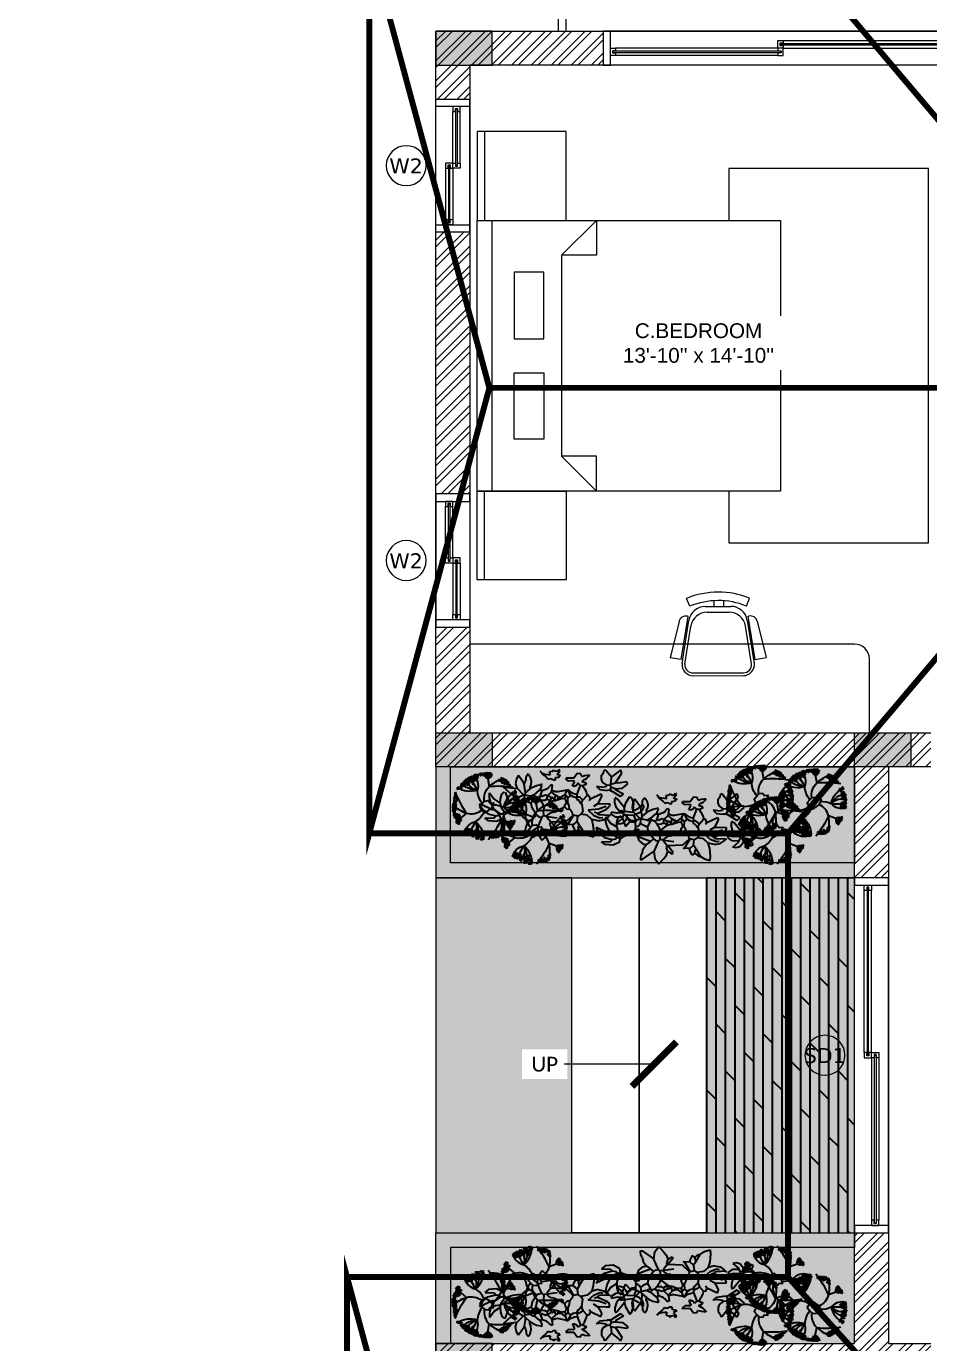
# Model space of a CAD drawing. Header units: millimetres. Extents: x -179928 to 528275, y -469666 to 511935.
# Drawn here: x 156495 to 162600, y 58050 to 66957 of the extents above; entities that cross this region are included whole.
import ezdxf
from ezdxf import colors
from ezdxf.entities.mleader import LeaderData, LeaderLine
from ezdxf.enums import TextEntityAlignment as Align
from ezdxf.math import Vec2, Vec3

# ---------------------------------------------------------------- set-up
doc = ezdxf.new("R2010")
doc.units = ezdxf.units.MM
doc.set_wipeout_variables(frame=1)
doc.linetypes.add('DASHED', pattern=[0.75, 0.5, -0.25])
for name, color, linetype in [('ad-Arrow', 32, 'Continuous'), ('ad-Column', 3, 'Continuous'), ('ad-Column Hatch', 125, 'Continuous'), ('ad-Elevation 10', 8, 'Continuous'), ('ad-Furniture', 8, 'Continuous'), ('ad-Glass Sectionline', 140, 'Continuous'), ('ad-Lvl-Entance road', 4, 'Continuous'), ('ad-Plinth', 8, 'Continuous'), ('ad-Primary Roof', 5, 'Continuous'), ('ad-Railing', 6, 'Continuous'), ('ad-Secondary Roof', 6, 'Continuous'), ('ad-Text main', 7, 'Continuous'), ('ad-Text Main_Door&window Label', 7, 'Continuous'), ('ad-Verandah', 33, 'Continuous'), ('ad-Wall', 240, 'Continuous'), ('ad-Wall hatch', 8, 'Continuous')]:
    doc.layers.add(name, color=color, linetype=linetype)
doc.layers.add('ad-Landscape', color=94, linetype='Continuous', lineweight=35)
doc.layers.add('ad-Landscape 2', color=7, linetype='Continuous', lineweight=35, true_color=0x264c00)
doc.styles.add('6 U T S R N_Corridor-Basement$0$Standard', font='arial.ttf')
doc.styles.add('6 U T S R N_Typical Floor Plan$0$3BHK-E(NB)$0$grid_text', font='verdana.ttf', dxfattribs={"width": 0.9})
doc.styles.get("Standard").update_dxf_attribs({"font": 'arial.ttf'})
doc.dimstyles.new('A-100-DIM-INT (MM-FT)', dxfattribs={"dimscale": 50, "dimtxt": 2.4, "dimasz": 1, "dimexe": 5, "dimexo": 100, "dimgap": 1, "dimtad": 0, "dimdec": 0, "dimdsep": 46, "dimtxsty": 'Standard', "dimblk": 'ARCHTICK', "dimcen": 0.025, "dimse1": 1, "dimse2": 1, "dimclrd": 256, "dimclre": 256, "dimclrt": 256, "dimazin": 2, "dimtfac": 1, "dimtdec": 0, "dimtix": 1, "dimtmove": 2, "dimatfit": 3, "dimldrblk": 'ARCHTICK', "dimfxl": 1, "dimtolj": 1, "dimtzin": 0, "dimarcsym": 0})

# ---------------------------------------------------------------- blocks, each defined once
blk = doc.blocks.new('6 U T S R N_Typical Floor Plan$0$ad_Window Tag')
blk.add_circle((0, 0), 150)
at = {"style": '6 U T S R N_Typical Floor Plan$0$3BHK-E(NB)$0$grid_text', "width": 0.9}
blk.add_attdef('D1', text='', height=125, dxfattribs=at).set_placement((0, 0), align=Align.MIDDLE_CENTER)
blk = doc.blocks.new('zw$3849')
at = {"layer": 'ad-Text Main_Door&window Label'}
ref = blk.add_blockref('6 U T S R N_Typical Floor Plan$0$ad_Window Tag', (-200, 12710), dxfattribs=dict(at, xscale=-0.9, yscale=0.9, zscale=0.9))
ref.add_attrib('D1', 'W2', dxfattribs={"height": 101.25, "rotation": 1800, "style": '6 U T S R N_Typical Floor Plan$0$3BHK-E(NB)$0$grid_text'}).set_placement((-201, 12707.9), align=Align.MIDDLE_CENTER)
ref = blk.add_blockref('6 U T S R N_Typical Floor Plan$0$ad_Window Tag', (-200, 10040), dxfattribs=dict(at, xscale=-0.9, yscale=0.9, zscale=0.9))
ref.add_attrib('D1', 'W2', dxfattribs={"height": 101.25, "rotation": 1800, "style": '6 U T S R N_Typical Floor Plan$0$3BHK-E(NB)$0$grid_text'}).set_placement((-201, 10037.9), align=Align.MIDDLE_CENTER)
ref = blk.add_blockref('6 U T S R N_Typical Floor Plan$0$ad_Window Tag', (2630, 6695), dxfattribs=dict(at, xscale=-0.9, yscale=0.9, zscale=0.9))
ref.add_attrib('D1', 'SD1', dxfattribs={"height": 101.25, "rotation": 1800, "style": '6 U T S R N_Typical Floor Plan$0$3BHK-E(NB)$0$grid_text'}).set_placement((2629, 6692.9), align=Align.MIDDLE_CENTER)
at = {"layer": 'ad-Text main', "insert": (1775.4, 11509.9), "char_height": 100, "width": 1424.195, "attachment_point": 5, "bg_fill": 2}
blk.add_mtext("C.BEDROOM^J13'-10'' x 14'-10''", dxfattribs=at)
blk = doc.blocks.new('$ZCDB_AUDIT_GENERATED_C77D')
blk.add_wipeout([(0, 230), (2400, 230), (2400, 0), (0, 0)]).dxf.layer = 'ad-Elevation 10'
at = {"layer": 'ad-Elevation 10'}
for points in [[(2400, 230), (0, 230)], [(2400, 0), (0, 0)]]:
    blk.add_lwpolyline(points, dxfattribs=at)
for points in [[(50, 0), (50, 230), (0, 230), (0, 0)], [(2350, 0), (2400, 0), (2400, 230), (2350, 230)], [(85, 83), (85, 65), (50, 65), (50, 115), (85, 115), (85, 97), (63, 97), (63, 83)], [(1217.5, 133), (1217.5, 115), (1182.5, 115), (1182.5, 165), (1217.5, 165), (1217.5, 147), (1195.5, 147), (1195.5, 133)], [(1182.5, 83), (1182.5, 65), (1217.5, 65), (1217.5, 115), (1182.5, 115), (1182.5, 97), (1204.5, 97), (1204.5, 83)], [(2315, 133), (2315, 115), (2350, 115), (2350, 165), (2315, 165), (2315, 147), (2337, 147), (2337, 133)]]:
    blk.add_lwpolyline(points, close=True, dxfattribs=at)
at = {"layer": 'ad-Glass Sectionline'}
for points in [[(1200, 95), (65, 95), (65, 85), (1200, 85)], [(1200, 145), (2335, 145), (2335, 135), (1200, 135)]]:
    blk.add_lwpolyline(points, close=True, dxfattribs=at)
for points in [[(1182.5, 115), (85, 115)], [(1217.5, 165), (2315, 165)], [(1217.5, 115), (2315, 115)], [(1182.5, 65), (85, 65)]]:
    blk.add_lwpolyline(points, dxfattribs=at)
blk = doc.blocks.new('*U201117')
blk.add_blockref('$ZCDB_AUDIT_GENERATED_C77D', (0, 0))
blk = doc.blocks.new('$ZCDB_AUDIT_GENERATED_C7DC')
blk.add_wipeout([(0, 230), (900, 230), (900, 0), (0, 0)]).dxf.layer = 'ad-Elevation 10'
at = {"layer": 'ad-Elevation 10'}
for points in [[(900, 230), (0, 230)], [(900, 0), (0, 0)]]:
    blk.add_lwpolyline(points, dxfattribs=at)
for points in [[(50, 0), (50, 230), (0, 230), (0, 0)], [(850, 0), (900, 0), (900, 230), (850, 230)], [(85, 83), (85, 65), (50, 65), (50, 115), (85, 115), (85, 97), (63, 97), (63, 83)], [(467.5, 133), (467.5, 115), (432.5, 115), (432.5, 165), (467.5, 165), (467.5, 147), (445.5, 147), (445.5, 133)], [(432.5, 83), (432.5, 65), (467.5, 65), (467.5, 115), (432.5, 115), (432.5, 97), (454.5, 97), (454.5, 83)], [(815, 133), (815, 115), (850, 115), (850, 165), (815, 165), (815, 147), (837, 147), (837, 133)]]:
    blk.add_lwpolyline(points, close=True, dxfattribs=at)
at = {"layer": 'ad-Glass Sectionline'}
for points in [[(450, 95), (65, 95), (65, 85), (450, 85)], [(450, 145), (835, 145), (835, 135), (450, 135)]]:
    blk.add_lwpolyline(points, close=True, dxfattribs=at)
for points in [[(432.5, 115), (85, 115)], [(467.5, 165), (815, 165)], [(467.5, 115), (815, 115)], [(432.5, 65), (85, 65)]]:
    blk.add_lwpolyline(points, dxfattribs=at)
blk = doc.blocks.new('*U200116')
blk.add_blockref('$ZCDB_AUDIT_GENERATED_C7DC', (0, 0))
blk = doc.blocks.new('zw$42B5')
at = {"layer": 'ad-Wall hatch', "transparency": 33554610}
h = blk.add_hatch(dxfattribs=at)
h.set_pattern_fill('ANSI32', color=256, scale=10)
h.set_pattern_definition([(45, (-1040635.14, 674820.02), (-67.351921, 67.351921), []), (45, (-1040590.24, 674820.02), (-67.351921, 67.351921), [])])
h.paths.add_polyline_path([(12120, 13620), (12120, 10220), (11890, 10220), (11890, 13390), (7240, 13390), (7240, 8645), (4245, 8645), (4245, 8875), (4445, 8875), (4445, 9370), (4560, 9370), (4560, 8760), (7010, 8760), (7010, 10500), (6360, 10500), (6360, 10615), (7010, 10615), (7010, 13390), (4560, 13390), (4560, 10615), (5560, 10615), (5560, 10500), (4445, 10500), (4445, 13390), (230, 13390), (230, 8875), (3345, 8875), (3345, 8645), (3060, 8645), (3060, 4745), (3345, 4745), (3345, 4515), (230, 4515), (230, 230), (4995, 230), (4995, 3130), (6060, 3130), (6060, 3015), (5110, 3015), (5110, 230), (8310, 230), (8310, 3015), (6860, 3015), (6860, 3130), (8310, 3130), (8310, 4630), (5110, 4630), (5110, 3930), (4995, 3930), (4995, 4515), (4245, 4515), (4245, 4745), (8540, 4745), (8540, 230), (9240, 230), (9240, 0), (0, 0), (0, 4745), (2830, 4745), (2830, 8645), (0, 8645), (0, 13620)])
at = {"layer": 'ad-Railing'}
for points in [[(830, 13620), (830, 13895), (1155, 14220), (3505, 14220), (3830, 13895), (3830, 13620)], [(880, 13620), (880, 13874.3), (1175.7, 14170), (3484.3, 14170), (3780, 13874.3), (3780, 13620)]]:
    blk.add_lwpolyline(points, dxfattribs=at)
blk.add_blockref('*U201117', (1130, 13390))
at = {"xscale": -1, "rotation": 89.99999999999994}
blk.add_blockref('*U200116', (230, 13160), dxfattribs=at)
for name, p, rotation in [('*U200116', (230, 9590), 90), ('*U201117', (2830, 7895), 270)]:
    blk.add_blockref(name, p, dxfattribs=dict(rotation=rotation))
at = {"layer": 'ad-Wall'}
for points in [[(4445, 13390), (230, 13390), (230, 8875), (3345, 8875)], [(3345, 8645), (3060, 8645), (3060, 4745), (3345, 4745)], [(0, 0), (0, 4745), (2830, 4745), (2830, 8645), (0, 8645), (0, 13620), (12120, 13620)]]:
    blk.add_lwpolyline(points, dxfattribs=at)
blk = doc.blocks.new('1625E_Roof Plan')
at = {"layer": 'ad-Primary Roof', "linetype": 'DASHED', "ltscale": 2, "const_width": 40}
blk.add_lwpolyline([(2380, 8195), (2380, 5195)], dxfattribs=at)
at = {"layer": 'ad-Secondary Roof', "linetype": 'DASHED', "ltscale": 2, "const_width": 40}
for points in [[(-450, 14220), (361.7, 11207.5), (-450, 8195)], [(2380, 8195), (4927.5, 11207.5), (2380, 14220), (-450, 14220), (-450, 8195)], [(-600, 5195), (161.2, 2372.5), (-600, -450)], [(2380, 5195), (4927.5, 2372.5), (2380, -450), (-600, -450), (-600, 5195)]]:
    blk.add_lwpolyline(points, close=True, dxfattribs=at)
blk.add_lwpolyline([(361.7, 11207.5), (4927.5, 11207.5)], dxfattribs=at)
blk = doc.blocks.new('zw$6AA0')
at = {"layer": 'ad-Column Hatch', "transparency": 33554687}
h = blk.add_hatch(color=256, dxfattribs=at)
h.dxf.hatch_style = 1
h.paths.add_polyline_path([(0, -230), (380, -230), (380, 0), (0, 0)])
at = {"layer": 'ad-Column'}
blk.add_lwpolyline([(0, -230), (380, -230), (380, 0), (0, 0)], close=True, dxfattribs=at)
blk = doc.blocks.new('1625E_Columns')
at = {"layer": 'ad-Column', "rotation": 359.9999999999993}
for p in [(0, 13620), (0, 4745)]:
    blk.add_blockref('zw$6AA0', p, dxfattribs=at)
at = {"layer": 'ad-Column', "xscale": -1}
for p, rotation in [((0, 8645), 179.9999999999998), ((3210, 8875), 359.9999999999997)]:
    blk.add_blockref('zw$6AA0', p, dxfattribs=dict(at, rotation=rotation))
blk = doc.blocks.new('Agac-p8')
at = {"color": 82}
blk.add_lwpolyline([(214, -99, -0.332157), (271, -91, 2.110716)], format="xyb", dxfattribs=at)
at = {"layer": 'ad-Landscape'}
for points in [[(16, 279, -0.2826), (-12, 229), (-24, 165, 0.08666), (-144, 235)], [(-12, 229, -0.332157), (-47, 274, 2.110716)], [(107, 261, 0.297027), (76, 134, 0.202579), (210, 192)], [(143, 244, 0.034752), (76, 134, 0.322006), (167, 229)], [(-55, 12, 0.124299), (-145, -8, 0.235359), (-244, 124, 3.344811)], [(18, 39, 0.239145), (-24, 165, 0.066971), (-223, 159)], [(33, 25, 0.160891), (76, 134, 0.235359), (239, 155, 3.344811)], [(259, 119, -0.066971), (165, -57, -0.237273), (36, -31)], [(-261, 80, -0.202579), (-145, -8, 0.322006), (-272, 24)], [(286, 12, -0.08666), (165, -57), (214, -99, 0.2826), (244, -149)], [(-270, -44, 0.297027), (-145, -8, -0.034752), (-273, -4)], [(-240, -132, -0.2826), (-183, -131), (-122, -109), (-122, -109, -0.217045), (-45, -15)], [(-122, -249, -0.08666), (-122, -109), (-122, -109, 0.066971), (-16, -279)], [(20, -47, 0.144947), (89, -127, 0.235359), (24, -279, 3.344811)], [(-183, -131, -0.332157), (-205, -184, 2.110716)], [(71, -272, -0.202579), (89, -127, 0.322006), (124, -254)], [(182, -218, 0.297027), (89, -127, -0.034752), (149, -241)]]:
    blk.add_lwpolyline(points, format="xyb", dxfattribs=at)
blk.add_lwpolyline([(-57, 15), (-44, -16), (12, -54), (43, -24), (55, -2), (31, 27), (13, 44), (-15, 47), (-32, 27), (-59, 30)], close=True, dxfattribs=at)
at = {"layer": 'ad-Landscape 2'}
for centre in [(-151, 220), (-138, 225), (-132, 221), (-124, 231), (-108, 216), (-32, 272), (-32, 251), (-22, 272), (-22, 265), (-22, 251), (-22, 243), (-9, 272), (-9, 251), (-1, 263), (-1, 241), (5, 272), (5, 251), (21, 270), (21, 261), (38, 268), (46, 259), (54, 267), (68, 257), (74, 259), (74, 237), (85, 239), (85, 218), (91, 259), (91, 237), (103, 253), (103, 239), (103, 231), (103, 218), (121, 243), (121, 221), (125, 227), (132, 237), (132, 216), (142, 235), (142, 214), (146, 214), (152, 227), (168, 220), (-243, 116), (-238, 124), (-232, 110), (-218, 110), (-198, 173), (-189, 178), (-181, 196), (-181, 174), (-165, 212), (-165, 190), (-153, 212), (-153, 190), (-151, 198), (-138, 204), (-132, 200), (-124, 210), (111, 212), (111, 190), (125, 206), (146, 192), (152, 206), (158, 204), (158, 182), (168, 198), (176, 210), (176, 188), (181, 204), (181, 182), (193, 194), (193, 173), (207, 176), (207, 155), (215, 157), (230, 153), (238, 149), (-267, 24), (-265, -4), (-261, 63), (-261, 41), (-261, 10), (-255, 33), (-255, 22), (-251, 0), (-249, 84), (-249, 73), (-247, 57), (-243, 47), (-240, 82), (-240, 32), (-234, 73), (-234, -4), (-230, 59), (-224, 98), (248, 73), (248, 51), (254, 35), (254, 14), (256, -2), (258, 104), (258, 82), (262, 86), (262, 65), (264, 39), (266, 65), (266, 43), (273, 18), (273, -4), (-265, -33), (-259, -15), (-257, -41), (-255, -23), (-245, -14), (-243, -35), (-238, -27), (-224, -27), (221, -86), (221, -108), (226, -76), (226, -98), (234, -102), (240, -70), (240, -92), (246, -86), (246, -108), (246, -109), (254, -68), (254, -90), (256, -23), (256, -68), (262, -88), (264, -21), (264, -43), (268, -49), (268, -70), (279, -15), (279, -37), (-232, -125), (-228, -143), (-216, -139), (-212, -160), (-208, -153), (-204, -129), (-204, -174), (-200, -151), (-195, -153), (-128, -200), (-126, -223), (-114, -213), (48, -213), (82, -223), (91, -207), (109, -223), (119, -203), (125, -215), (127, -200), (127, -221), (134, -198), (134, -219), (140, -223), (146, -194), (146, -215), (158, -190), (158, -211), (162, -202), (162, -223), (170, -196), (170, -217), (213, -115), (228, -119), (228, -141), (234, -123), (246, -131), (-118, -237), (-104, -237), (-101, -251), (-93, -241), (-85, -254), (-81, -231), (-71, -254), (-65, -243), (-57, -256), (-54, -233), (-44, -256), (-34, -250), (25, -258), (33, -272), (37, -249), (46, -272), (48, -235), (62, -250), (70, -264), (74, -241), (82, -245), (84, -264), (91, -229), (109, -245), (119, -225), (125, -237)]:
    blk.add_circle(centre, 5.54, dxfattribs=at)
blk = doc.blocks.new('busch1')
for p, q in [((-6.87, 7.43), (-6.56, 7.43)), ((-6.85, 7.18), (-6.87, 7.43)), ((-6.78, 6.73), (-6.85, 7.18)), ((-6.56, 7.43), (-4.64, 6.2)), ((-4.49, 6.13), (-4.38, 7.36)), ((-4.38, 7.36), (-3.78, 8.29)), ((-3.78, 8.29), (-2.83, 7.4)), ((-2.83, 7.4), (-2.4, 6.84)), ((-2.4, 6.84), (-2.1, 6.2)), ((2.05, 7.05), (1.66, 6.2)), ((2.51, 6.74), (2.05, 7.05)), ((2.51, 6.74), (3.12, 7.28)), ((2.74, 6.05), (3.42, 7.29)), ((3.12, 7.28), (3.43, 7.28)), ((3.42, 7.29), (4.09, 7.8)), ((4.09, 7.8), (5.08, 8.14)), ((5.08, 8.14), (5.19, 7.4)), ((5.19, 7.4), (5.11, 6.07)), ((-12.83, 4.56), (-13.44, 4.03)), ((-11.47, 4.74), (-12.83, 4.56)), ((-10.31, 4.25), (-11.47, 4.74)), ((-6.99, 4.11), (-6.32, 4.7)), ((-6.56, 6.36), (-6.78, 6.73)), ((-6.56, 6.36), (-6.33, 5.59)), ((-6.33, 5.59), (-5.79, 4.9)), ((-6.32, 4.7), (-5.79, 4.9)), ((-5.79, 4.9), (-5.03, 4.43)), ((-4.64, 6.2), (-4.49, 6.13)), ((-4.1, 5.22), (-4.49, 6.13)), ((-3.64, 4.36), (-4.1, 5.22)), ((-2.18, 5.28), (-2.8, 4.43)), ((-2.72, 4.28), (-1.03, 4.59)), ((-2.1, 6.2), (-2.34, 5.59)), ((-2.34, 5.59), (-2.18, 5.28)), ((-2.18, 5.28), (-2.1, 5.28)), ((-2.1, 6.2), (-1.41, 6.66)), ((-1.18, 6.43), (-2.1, 5.28)), ((-2.1, 5.28), (-2.03, 5.28)), ((0.46, 5.28), (-2.03, 5.28)), ((-1.41, 6.66), (-1.18, 6.43)), ((1.66, 4.28), (0.46, 5.28)), ((0.74, 5.82), (0.51, 5.9)), ((1.66, 5.9), (0.74, 5.82)), ((0.74, 5.82), (1.79, 4.24)), ((1.66, 6.2), (1.66, 5.9)), ((1.66, 5.9), (2.35, 5.36)), ((2.74, 6.05), (2.35, 5.36)), ((2.35, 5.36), (2.51, 4.43)), ((2.51, 6.74), (2.58, 6.2)), ((2.58, 6.2), (2.74, 6.05)), ((4.89, 5.13), (4.12, 4.36)), ((5.11, 6.07), (4.89, 5.13)), ((5.97, 5.43), (4.89, 5.13)), ((4.89, 5.13), (4.89, 5.2)), ((5.27, 4.45), (6.3, 4.92)), ((5.97, 5.43), (6.92, 5.29)), ((7.89, 4.59), (6.27, 4.43)), ((6.3, 4.92), (6.78, 4.87)), ((6.92, 5.29), (7.66, 4.85)), ((7.66, 4.85), (7.89, 4.59)), ((7.89, 4.59), (8.12, 4.51)), ((9.01, 4.93), (8.32, 4.39)), ((10.16, 5.01), (9.01, 4.93)), ((9.64, 6.15), (9.09, 6.01)), ((9.09, 6.01), (10.16, 5.16)), ((10.27, 6), (9.64, 6.15)), ((10.16, 5.16), (10.16, 5.01)), ((10.16, 5.01), (10.47, 4.55)), ((10.7, 5.55), (10.27, 6)), ((10.47, 4.55), (10.39, 4.32)), ((11.01, 4.7), (10.47, 4.55)), ((10.93, 5.24), (10.7, 5.55)), ((11.32, 5.55), (10.93, 5.24)), ((10.93, 5.24), (11.01, 4.7)), ((11.01, 4.7), (12.24, 4.7)), ((11.68, 5.92), (11.32, 5.55)), ((12.11, 5.96), (11.68, 5.92)), ((12.55, 5.78), (12.11, 5.96)), ((12.55, 5.78), (12.16, 4.85)), ((12.16, 4.85), (12.24, 4.7)), ((13.13, 4.37), (12.24, 4.7)), ((-11.95, 2.74), (-14.23, 1.55)), ((-13.71, 2.59), (-14.23, 1.55)), ((-13.73, 2.55), (-12.88, 3.32)), ((-13.42, 4.05), (-11.87, 4.05)), ((-12.88, 3.32), (-11.56, 3.74)), ((-11.79, 2.59), (-12.32, 1.49)), ((-11.79, 2.59), (-11.95, 2.74)), ((-11.87, 4.05), (-11.56, 3.74)), ((-10.71, 3.44), (-11.79, 2.59)), ((-11.56, 3.74), (-10.95, 3.67)), ((-10.95, 3.67), (-10.71, 3.44)), ((-10.71, 3.44), (-10.33, 3.44)), ((-10.68, 1.61), (-10.56, 2.38)), ((-10.56, 2.38), (-10.04, 3.14)), ((-10.18, 3.67), (-10.33, 3.44)), ((-10.02, 3.13), (-10.33, 3.44)), ((-10.31, 4.25), (-10.18, 3.67)), ((-9.68, 3.34), (-10.19, 3.69)), ((-9.63, 3.32), (-10.02, 3.13)), ((-8.75, 3.09), (-9.68, 3.34)), ((-8.33, 2.9), (-8.75, 3.09)), ((-7.95, 2.67), (-8.33, 2.9)), ((-7.26, 3.36), (-7.95, 2.67)), ((-7.95, 2.67), (-7.56, 2.21)), ((-7.26, 3.28), (-6.99, 4.11)), ((-7.26, 3.36), (-7.26, 3.28)), ((-7.26, 3.28), (-6.79, 2.44)), ((-6.79, 3.59), (-7.18, 3.44)), ((-6.79, 2.44), (-6.95, 2.21)), ((-5.03, 4.36), (-6.79, 3.59)), ((-5.26, 2.74), (-5.41, 1.9)), ((-4.49, 3.97), (-5.26, 2.74)), ((-5.03, 4.43), (-5.03, 4.36)), ((-5.03, 4.36), (-4.49, 3.97)), ((-4.49, 3.97), (-4.17, 4.25)), ((-4.17, 4.25), (-3.64, 4.36)), ((-3.64, 4.36), (-3.33, 4.05)), ((-3.18, 2.59), (-3.41, 2.05)), ((-3.18, 4.2), (-3.33, 4.05)), ((-3.33, 4.05), (-3.33, 3.28)), ((-3.33, 3.28), (-3.18, 2.74)), ((-2.8, 4.2), (-3.18, 4.2)), ((-3.18, 2.74), (-3.18, 2.59)), ((-3.18, 2.59), (-1.95, 1.74)), ((-2.8, 4.43), (-2.72, 4.28)), ((-2.72, 4.28), (-2.8, 4.2)), ((-2.58, 3.96), (-2.8, 4.2)), ((-2.05, 3.66), (-2.58, 3.96)), ((-1.49, 3.59), (-2.05, 3.66)), ((-1.49, 3.59), (-0.64, 3.28)), ((-0.64, 3.28), (-0.26, 3.44)), ((-0.64, 3.28), (-0.18, 2.97)), ((-0.26, 3.44), (0.05, 3.28)), ((-0.18, 2.97), (-0.03, 2.97)), ((0.05, 3.28), (-0.03, 2.97)), ((-0.03, 2.97), (0.28, 2.74)), ((0.74, 3.2), (0.28, 2.74)), ((0.28, 2.74), (0.43, 2.36)), ((0.43, 2.36), (0.66, 2.05)), ((1.12, 3.2), (0.74, 3.2)), ((1.13, 2.63), (0.89, 2.05)), ((1.51, 3.67), (1.12, 3.2)), ((1.12, 3.2), (1.13, 2.63)), ((1.59, 3.74), (1.51, 3.67)), ((1.66, 4.2), (1.59, 3.74)), ((1.66, 4.2), (1.66, 4.28)), ((2.51, 4.43), (1.79, 4.24)), ((3.05, 4.13), (2.51, 4.43)), ((4.12, 4.36), (3.05, 4.13)), ((3.05, 4.13), (3.43, 3.67)), ((3.28, 2.44), (3.05, 2.21)), ((3.28, 2.44), (3.43, 3.67)), ((3.28, 2.44), (3.28, 2.21)), ((4.34, 3.53), (5.27, 4.45)), ((6.13, 3.43), (4.34, 3.53)), ((6.12, 2.44), (5.28, 2.9)), ((5.89, 4.13), (5.43, 3.9)), ((6.04, 4.36), (5.89, 4.13)), ((5.89, 4.13), (6.51, 3.9)), ((6.27, 4.43), (6.04, 4.36)), ((6.12, 2.44), (6.2, 2.51)), ((6.12, 2.44), (6.81, 1.28)), ((7.44, 3.04), (6.13, 3.43)), ((6.2, 2.51), (7.43, 2.51)), ((6.51, 3.9), (7.51, 3.51)), ((7.43, 2.51), (8.12, 2.59)), ((7.51, 3.51), (7.97, 3.13)), ((8.12, 2.59), (7.97, 3.13)), ((8.32, 4.39), (8.32, 4.01)), ((9.28, 4.26), (8.32, 4.01)), ((9.21, 3.34), (9, 2.45)), ((9, 2.45), (9.01, 1.78)), ((9.86, 4.24), (9.21, 3.34)), ((9.86, 4.24), (9.28, 4.26)), ((10.62, 3.39), (9.47, 1.86)), ((10.39, 4.32), (9.86, 4.24)), ((10.39, 4.32), (10.62, 3.78)), ((10.62, 3.78), (10.55, 3.55)), ((10.55, 3.55), (10.62, 3.39)), ((10.62, 3.39), (10.77, 2.67)), ((10.77, 2.67), (11.62, 1.47)), ((11.93, 1.86), (12.18, 2.74)), ((12.16, 3.93), (12.01, 3.78)), ((12.18, 2.74), (12.01, 3.78)), ((12.16, 3.93), (12.99, 3.59)), ((12.99, 3.59), (13.7, 2.93)), ((13.63, 3.96), (13.13, 4.37)), ((13.93, 3.24), (13.63, 3.96)), ((13.7, 2.93), (13.93, 3.24)), ((-12.32, 1.49), (-12.49, 0.6)), ((-12.49, 0.6), (-12.43, -0.22)), ((-12.43, -0.22), (-11.7, 0.9)), ((-11.7, 0.9), (-10.68, 1.61)), ((-10.68, 1.61), (-10.63, 0.84)), ((-10.63, 0.84), (-10.35, 0.07)), ((-10.35, 0.07), (-9.84, -0.28)), ((-8.18, 0.67), (-10.03, -1.19)), ((-9.77, -0.26), (-9.18, 1.59)), ((-9.18, 1.59), (-8.33, 0.74)), ((-8.33, 0.74), (-8.18, 0.67)), ((-7.49, 0.74), (-8.18, 0.67)), ((-6.64, 0.36), (-7.72, -0.87)), ((-6.95, 2.21), (-7.56, 2.21)), ((-7.56, 2.21), (-7.41, 1.74)), ((-7.41, 1.74), (-7.49, 0.74)), ((-7.49, 0.74), (-6.64, 0.36)), ((-7.14, 1.7), (-7.41, 1.74)), ((-6.82, 1.48), (-7.14, 1.7)), ((-6.56, 1.13), (-6.82, 1.48)), ((-6.64, 0.36), (-6.49, 0.36)), ((-6.26, 1.44), (-6.56, 1.13)), ((-6.56, 1.13), (-6.41, 0.44)), ((-6.41, 0.44), (-6.49, 0.36)), ((-6.49, 0.36), (-6.26, 0.05)), ((-5.49, 0.67), (-6.41, 0.44)), ((-6.26, 0.05), (-6.41, -1.48)), ((-5.41, 1.9), (-6.26, 1.44)), ((-6.26, 0.05), (-5.49, -0.56)), ((-4.87, 0.98), (-5.49, 0.67)), ((-5.49, 0.67), (-4.95, 0.44)), ((-5.41, 1.9), (-4.87, 0.98)), ((-4.95, 0.44), (-4.8, 0.44)), ((-4.87, 0.98), (-4.64, 0.74)), ((-4.64, 0.74), (-4.8, 0.44)), ((-4.8, 0.44), (-3.87, -0.33)), ((-4.1, 0.98), (-4.64, 0.74)), ((-3.72, 1.44), (-4.1, 0.98)), ((-4.1, 0.98), (-3.72, 0.67)), ((-3.57, 1.82), (-3.72, 1.44)), ((-3.72, 1.44), (-3.03, 1.44)), ((-3.49, 0.82), (-3.72, 0.67)), ((-3.72, 0.67), (-3.41, -0.18)), ((-3.41, 2.05), (-3.57, 1.82)), ((-2.87, 0.59), (-3.49, 0.82)), ((-3.03, 1.44), (-2.64, 1.28)), ((-2.49, 0.74), (-2.87, 0.59)), ((-2.03, 1.67), (-2.64, 1.28)), ((-2.64, 1.28), (-2.57, 0.9)), ((-2.57, 0.9), (-2.49, 0.74)), ((-1.87, 1.13), (-2.49, 0.74)), ((-2.49, 0.74), (-2.49, 0.67)), ((-2.49, 0.67), (-1.8, 0.05)), ((-1.95, 1.74), (-2.03, 1.67)), ((-2.03, 1.67), (-1.95, 1.28)), ((-1.95, 1.74), (-1.49, 1.59)), ((-1.95, 1.28), (-1.87, 1.13)), ((-1.8, 1.05), (-1.87, 1.13)), ((-1.34, 1.36), (-1.8, 1.05)), ((-1.11, 0.74), (-1.8, 0.05)), ((-1.8, 0.05), (-1.72, -0.18)), ((-1.07, 0.1), (-1.73, -0.16)), ((-1.49, 1.59), (-1.34, 1.36)), ((-1.49, 1.59), (-1.18, 1.59)), ((-1.18, 1.59), (-1.34, 1.36)), ((-1.34, 1.36), (-1.34, 1.28)), ((-1.34, 1.28), (-1.11, 0.74)), ((-1.18, 1.59), (-0.87, 1.51)), ((-0.57, 1.05), (-1.11, 0.74)), ((-0.72, 0.13), (-1.07, 0.1)), ((-0.87, 1.51), (-0.11, 1.28)), ((-0.87, 1.51), (-0.57, 1.05)), ((0.82, -0.1), (-0.72, 0.13)), ((-0.57, 1.05), (-0.18, 1.05)), ((-0.11, 1.28), (-0.18, 1.05)), ((-0.18, 1.05), (0.28, 0.74)), ((0.36, 1.36), (-0.11, 1.28)), ((0.28, 0.74), (0.51, 0.67)), ((0.59, 1.59), (0.36, 1.36)), ((0.36, 1.36), (0.66, 0.9)), ((0.66, 0.9), (0.51, 0.67)), ((0.51, 0.67), (0.82, -0.1)), ((0.66, 2.05), (0.59, 1.59)), ((0.66, 2.05), (0.89, 2.05)), ((0.97, 1.21), (0.66, 0.9)), ((0.89, 2.05), (0.97, 1.21)), ((0.97, 1.21), (1.43, 0.9)), ((1.43, 0.82), (0.97, -0.18)), ((0.97, -0.18), (1.59, 0.34)), ((1.89, 1.13), (1.43, 0.82)), ((1.43, 0.9), (1.43, 0.82)), ((1.59, 0.34), (2.16, 0.59)), ((2.43, 1.28), (1.89, 1.13)), ((2.16, 0.59), (2.58, 0.67)), ((2.58, 1.67), (2.43, 1.28)), ((2.43, 1.28), (2.58, 1.21)), ((2.58, 1.74), (2.58, 1.67)), ((2.74, 1.74), (2.58, 1.67)), ((2.89, 1.21), (2.58, 1.21)), ((2.58, 1.21), (2.58, 0.67)), ((2.58, 0.67), (3.2, -0.79)), ((3.05, 2.13), (2.74, 1.74)), ((3.12, 1.36), (2.89, 1.21)), ((3.05, 2.21), (3.05, 2.13)), ((3.51, 1.74), (3.12, 1.36)), ((3.28, 2.21), (3.51, 1.74)), ((3.51, 1.74), (4.28, 0.98)), ((3.88, -0.24), (4.22, 0.53)), ((4.22, 0.53), (4.28, 0.98)), ((4.58, 0.98), (4.28, 0.98)), ((4.81, 1.59), (4.58, 1.9)), ((4.81, 1.59), (4.58, 0.98)), ((4.81, 1.59), (6.66, 0.82)), ((5.96, -0.48), (6.53, 0.08)), ((6.53, 0.08), (7.74, 0.28)), ((6.66, 0.82), (6.81, 1.28)), ((8.27, 0.28), (7.74, 0.28)), ((8.27, 0.36), (8.35, 0.36)), ((8.27, 0.36), (8.27, 0.28)), ((8.35, 0.36), (8.27, 0.28)), ((8.27, 0.28), (8.27, 0.21)), ((8.27, 0.21), (8.5, -0.18)), ((8.35, 0.36), (8.43, 0.36)), ((9.97, 1.44), (8.43, 0.36)), ((9.12, 0.05), (8.5, -0.18)), ((9.01, 1.78), (9.16, 1.62)), ((9.16, 1.62), (9.09, 1.55)), ((9.27, 0.28), (9.12, 0.05)), ((9.12, 0.05), (10.43, -0.02)), ((9.47, 1.86), (9.16, 1.62)), ((10.5, 1.05), (9.27, 0.28)), ((9.97, 1.44), (10.5, 1.05)), ((11.62, 1.47), (11.93, 1.86)), ((-10.03, -1.19), (-7.79, -0.79)), ((-7.89, -1.61), (-7.72, -0.87)), ((-7.73, -2.46), (-7.89, -1.61)), ((-7.79, -0.79), (-7.72, -0.87)), ((-6.49, -1.64), (-7.36, -3)), ((-6.41, -1.48), (-6.49, -1.64)), ((-6.41, -1.48), (-6.18, -1.89)), ((-6.18, -1.89), (-6.05, -2.39)), ((-5.49, -0.56), (-5.49, -0.64)), ((-5.49, -0.56), (-5.13, -0.82)), ((-5.49, -0.95), (-5.49, -0.64)), ((-5.29, -1.32), (-5.49, -0.95)), ((-5.32, -2.69), (-5.19, -1.92)), ((-5.19, -1.92), (-5.29, -1.32)), ((-5.13, -0.82), (-4.33, -1.14)), ((-4.33, -1.14), (-3.49, -1.25)), ((-3.87, -0.33), (-3.72, -0.33)), ((-3.41, -0.18), (-3.72, -0.33)), ((-3.72, -0.33), (-3.57, -0.72)), ((-3.57, -0.72), (-3.41, -1.02)), ((-3.57, -1.25), (-3.49, -1.25)), ((-3.41, -1.02), (-3.49, -1.25)), ((-3.49, -1.25), (-3.41, -1.41)), ((-2.63, -0.41), (-3.41, -0.18)), ((-2.32, -0.62), (-2.63, -0.41)), ((-2.41, -2.25), (-2.49, -2.33)), ((-2.41, -2.25), (-2.26, -2.1)), ((-1.95, -1.02), (-2.32, -0.62)), ((-2.26, -2.1), (-1.88, -2.2)), ((-1.72, -1.1), (-1.95, -1.02)), ((-1.88, -2.2), (-1.58, -2.1)), ((-1.72, -0.18), (-1.57, -0.95)), ((-1.57, -0.95), (-1.72, -1.1)), ((-1.58, -2.1), (-1.41, -1.95)), ((-1.41, -1.95), (-1.03, -1.95)), ((-1.03, -1.95), (-1.03, -2.33)), ((1.2, -1.64), (0.74, -2.02)), ((0.74, -2.02), (0.82, -2.18)), ((0.82, -0.1), (0.97, -0.18)), ((2.12, -2.1), (0.82, -2.18)), ((2.12, -1.64), (1.2, -1.64)), ((2.18, -0.68), (1.82, -0.72)), ((1.82, -0.72), (2.2, -1.48)), ((2.2, -1.48), (2.12, -1.64)), ((2.74, -2.87), (2.12, -2.1)), ((2.54, -0.83), (2.18, -0.68)), ((2.82, -1.18), (2.54, -0.83)), ((3.2, -0.79), (2.82, -1.18)), ((3.58, -0.72), (3.2, -0.79)), ((3.51, -1.48), (3.86, -1.35)), ((3.81, -1.72), (3.51, -1.48)), ((3.58, -0.72), (3.88, -0.24)), ((3.58, -0.72), (4.28, -1.02)), ((3.96, -1.74), (3.81, -1.72)), ((3.86, -1.35), (4.13, -1.2)), ((4.27, -1.91), (3.96, -1.74)), ((4.13, -1.2), (4.28, -1.02)), ((4.63, -2.22), (4.27, -1.91)), ((4.81, -2.48), (4.63, -2.22)), ((6.81, -0.33), (5.96, -0.48)), ((6.81, -0.33), (7.58, -0.41)), ((7.04, -1.18), (6.88, -1.7)), ((6.88, -1.7), (6.92, -2.37)), ((7.74, -0.64), (7.04, -1.18)), ((7.58, -0.41), (7.74, -0.64)), ((8.58, -1.95), (7.66, -3.18)), ((8.27, -0.56), (7.74, -0.64)), ((8.5, -0.18), (8.27, -0.56)), ((8.27, -0.56), (8.43, -0.79)), ((8.43, -0.79), (9.27, -0.95)), ((8.43, -0.79), (8.58, -1.95)), ((8.58, -1.95), (9.81, -2.79)), ((9.66, -0.87), (9.27, -0.95)), ((9.27, -0.95), (10.43, -2.56)), ((11.2, -1.02), (9.66, -0.87)), ((10.43, -0.02), (11.35, -0.72)), ((11.35, -0.72), (11.2, -1.02)), ((-7.36, -3), (-7.73, -2.46)), ((-6.05, -2.39), (-6.03, -2.72)), ((-5.64, -3.18), (-6.03, -2.72)), ((-5.64, -3.18), (-5.32, -2.69)), ((-3.26, -3.18), (-3.57, -3.56)), ((-2.72, -2.64), (-3.26, -3.1)), ((-3.26, -3.18), (-2.8, -3)), ((-3.26, -3.1), (-3.26, -3.18)), ((-2.8, -3), (-2.24, -2.91)), ((-2.49, -2.41), (-2.72, -2.64)), ((-2.49, -2.33), (-2.49, -2.41)), ((-2.24, -2.91), (-1.87, -2.87)), ((-1.87, -2.87), (-1.95, -3.33)), ((-1.95, -3.33), (-1.95, -3.41)), ((-1.95, -3.41), (-1.41, -3.48)), ((-1.41, -3.48), (-1.26, -3.71)), ((-1.26, -3.71), (-1.11, -3.49)), ((-1.11, -3.49), (-0.85, -3.41)), ((-1.03, -2.33), (-0.41, -2.41)), ((-0.85, -3.41), (-0.53, -3.46)), ((-0.26, -2.64), (-0.72, -2.87)), ((-0.72, -2.87), (-0.18, -3.48)), ((-0.53, -3.46), (-0.34, -3.71)), ((-0.41, -2.41), (-0.26, -2.64)), ((-0.18, -3.48), (-0.34, -3.71)), ((-0.11, -2.72), (-0.26, -2.64)), ((3.35, -2.79), (2.74, -2.87)), ((3.35, -2.56), (3.58, -2.33)), ((3.35, -2.79), (3.35, -2.56)), ((3.58, -2.33), (4.01, -2.47)), ((4.01, -2.47), (4.46, -2.51)), ((4.46, -2.51), (4.81, -2.48)), ((4.81, -2.48), (4.89, -2.56)), ((6.92, -2.37), (7.27, -2.79)), ((7.27, -2.79), (7.43, -3.25)), ((7.66, -3.18), (7.43, -3.25)), ((9.81, -2.79), (10.2, -3.18)), ((10.43, -2.56), (10.2, -3.18))]:
    blk.add_line(p, q)
for centre, start, end in [((0.46, 5.28), 49.844, 89.647), ((-10.31, 4.25), 12.8043, 67.5333)]:
    blk.add_arc(centre, 0.00000961, start, end)
blk = doc.blocks.new('zw$3E22')
at = {"transparency": 33554559}
h = blk.add_hatch(color=43, dxfattribs=at)
h.dxf.hatch_style = 1
h.paths.add_polyline_path([(-2830, -750), (0, -750), (0, -650), (-2730, -650), (-2730, 0), (-2830, 0)])
at = {"layer": 'ad-Wall hatch', "transparency": 33554483}
h = blk.add_hatch(color=74, dxfattribs=at)
h.dxf.hatch_style = 1
h.paths.add_polyline_path([(-2730, 0), (0, 0), (0, -650), (-2730, -650)])
at = {"layer": 'ad-Verandah', "lineweight": 9}
for points in [[(-2830, -750), (0, -750), (0, -650), (-2730, -650), (-2730, 0), (-2830, 0)], [(-2730, 0), (0, 0), (0, -650), (-2730, -650)]]:
    blk.add_lwpolyline(points, close=True, dxfattribs=at)
at = {"layer": 'ad-Landscape', "color": 98, "ltscale": 10, "xscale": -39.35628013533176, "yscale": 39.35628013533176, "zscale": 39.35628013533176, "rotation": 182.6481936611812}
for p in [(-1977.4, -162.8), (-1190.1, -323.2)]:
    blk.add_blockref('busch1', p, dxfattribs=at)
at = {"layer": 'ad-Landscape', "xscale": -0.8129134488704248, "yscale": 0.8129134488704248, "zscale": 0.8129134488704248}
for p in [(-634, -216.5), (-2488.4, -266.7), (-274.9, -242.3), (-2162.8, -430.7), (-535.7, -431.3)]:
    blk.add_blockref('Agac-p8', p, dxfattribs=at)
blk = doc.blocks.new('_ArchTick')
at = {"color": 0, "linetype": 'ByBlock', "const_width": 0.15}
blk.add_lwpolyline([(-0.5, -0.5), (0.5, 0.5)], dxfattribs=at)
blk = doc.blocks.new('zw$6C7B')
at = {"layer": 'ad-Furniture'}
for points in [[(0, 2430), (600, 2430), (600, 3030), (0, 3030)], [(0, 600), (2050, 600), (2050, 2430), (0, 2430)], [(450, 1630), (450, 2080), (250, 2080), (250, 1630)], [(450, 1400), (450, 950), (250, 950), (250, 1400)], [(0, 600), (600, 600), (600, 0), (0, 0)]]:
    blk.add_lwpolyline(points, close=True, dxfattribs=at)
for points in [[(50, 3030), (50, 2430)], [(100, 2430), (100, 600)], [(570.2, 835.1), (805.2, 600), (805.2, 835.1), (570.2, 835.1), (570.2, 2194.9), (805.2, 2430), (805.2, 2194.9), (570.2, 2194.9)], [(50, 0), (50, 600)]]:
    blk.add_lwpolyline(points, dxfattribs=at)
at = {"layer": 'ad-Furniture', "color": 33}
blk.add_lwpolyline([(1700, 2430), (1700, 2780), (3050, 2780), (3050, 250), (1700, 250), (1700, 600)], dxfattribs=at)
blk = doc.blocks.new('A$Cb8966b9a')
at = {"layer": 'ad-Furniture', "color": 33}
for p, q in [((-403.5, 205.2), (-169.5, 301.8)), ((-146.5, 230.5), (-169.5, 301.8)), ((-146.5, 230.5), (-427.2, 139.8)), ((-118.7, 228.7), (-399.4, 138)), ((-113, 210.9), (-359, 131.3)), ((-494.1, 117.2), (-549.9, 130.5)), ((-427.2, 139.8), (-429, 144.1)), ((7.4, -170.5), (-44.4, 164.8)), ((25.9, -167.6), (-25.9, 167.6)), ((-449.5, -157), (-475.9, 13.9)), ((-413, -138.5), (-435.5, 7.2)), ((-506.1, -41.2), (-468.3, -35.4)), ((-496.7, -105.7), (-458.3, -99.8)), ((-435.6, -261), (-484.8, -290.5)), ((-365, -262.3), (-365.4, -266.9)), ((-70, -264), (-365, -262.3)), ((-44.1, -253.9), (-339.1, -252.2)), ((-44, -235.2), (-302.6, -233.7)), ((-70, -264), (-70.4, -338.9)), ((-322.7, -317.5), (-70.4, -338.9))]:
    blk.add_line(p, q, dxfattribs=at)
for centre, radius, start, end in [((-385.7, 161.9), 46.8, 112.4281, 202.4281), ((-100, 156.2), 74.9, 8.79143, 104.50202), ((-100, 156.2), 56.2, 8.79143, 104.50202), ((0, 0), 565.1, 166.65054, 210.93231), ((0, 0), 507.8, 166.65054, 210.93231), ((-364.9, 31), 112.4, 107.9151, 188.79143), ((-324.5, 24.4), 112.4, 107.9151, 188.79143), ((-338.4, -139.8), 112.4, 188.79143, 269.66775), ((-301.9, -121.3), 112.4, 188.79143, 269.66775), ((-48.1, -179.1), 56.2, 273.08083, 8.79143), ((-48.1, -179.1), 74.9, 273.08083, 8.79143), ((-318.7, -270.9), 46.8, 175.15476, 265.15476)]:
    blk.add_arc(centre, radius, start, end, dxfattribs=at)
blk = doc.blocks.new('A$C92fa9908')
at = {"layer": 'ad-Plinth', "ltscale": 5}
blk.add_lwpolyline([(0, 13620), (12120, 13620), (12120, 0), (0, 0), (0, 4745), (2830, 4745), (2830, 8645), (0, 8645)], close=True, dxfattribs=at)
at = {"layer": 'ad-Verandah', "lineweight": 9}
blk.add_lwpolyline([(2830, 7895), (1830, 7895), (1830, 5495), (2830, 5495)], close=True, dxfattribs=at)
blk = doc.blocks.new('zw$C194')
at = {"layer": 'ad-Plinth', "ltscale": 5}
blk.add_blockref('A$C92fa9908', (-32575.9, -375453.9), dxfattribs=at)
blk = doc.blocks.new("Villa's Boundary")
at = {"ltscale": 5}
blk.add_blockref('zw$C194', (191838.8, 428758.8), dxfattribs=at)
blk = doc.blocks.new('1625_East Villa')
at = {"transparency": 33554559}
h = blk.add_hatch(color=256, dxfattribs=at)
h.dxf.hatch_style = 1
h.set_gradient(color1=(153, 204, 0), color2=(63, 127, 0), name='INVSPHERICAL')
h.paths.add_polyline_path([(920, 7895), (0, 7895), (0, 5495), (920, 5495)])
h = blk.add_hatch(dxfattribs=at)
h.set_pattern_fill('GRASS', color=74)
h.set_pattern_definition([(90, (0, 5345), (-17.96051, 17.96051), [4.7625, -31.15852]), (45, (0, 5345), (-17.96051, 17.96051), [4.7625, -20.6375]), (135, (0, 5345), (-17.96051, -17.96051), [4.7625, -20.6375])])
h.paths.add_polyline_path([(920, 7895), (0, 7895), (0, 5495), (920, 5495)])
h = blk.add_hatch(color=43, dxfattribs=at)
h.dxf.hatch_style = 1
h.paths.add_polyline_path([(2830, 7895), (1830, 7895), (1830, 5495), (2830, 5495)])
at = {"layer": 'ad-Landscape', "transparency": 33554687}
h = blk.add_hatch(dxfattribs=at)
h.set_pattern_fill('DOLMIT', color=44, scale=10, angle=270)
h.set_pattern_definition([(270, (1900, 5345), (63.5, -1e-14), []), (315, (1900, 5345), (127, 127), [89.803, -179.605])])
h.paths.add_polyline_path([(1830, 5495), (2830, 5495), (2830, 7895), (1830, 7895)])
at = {"layer": 'ad-Elevation 10'}
blk.add_lwpolyline([(920, 7895), (0, 7895), (0, 5495), (920, 5495)], close=True, dxfattribs=at)
at = {"layer": 'ad-Furniture'}
blk.add_lwpolyline([(230, 9475), (230, 8875), (2930, 8875), (2930, 9375, 0.414214), (2830, 9475)], format="xyb", close=True, dxfattribs=at)
at = {"layer": 'ad-Verandah', "lineweight": 9}
for points in [[(1375, 5495), (920, 5495), (920, 7895), (1375, 7895)], [(1830, 5495), (1375, 5495), (1375, 7895), (1830, 7895)], [(2830, 7895), (1830, 7895), (1830, 5495), (2830, 5495)]]:
    blk.add_lwpolyline(points, close=True, dxfattribs=at)
blk.add_blockref('zw$3E22', (2830, 8645))
at = {"xscale": -1, "rotation": 179.9999999999999}
blk.add_blockref('zw$3E22', (2830, 4745), dxfattribs=at)
at = {"layer": 'ad-Furniture', "xscale": -1, "rotation": 180}
blk.add_blockref('zw$6C7B', (280, 12940), dxfattribs=at)
at = {"layer": 'ad-Furniture', "rotation": 261.352359420017}
blk.add_blockref('A$Cb8966b9a', (1908.9, 9261.4), dxfattribs=at)
at = {"layer": 'ad-Text main', "insert": (736, 6634), "char_height": 100, "width": 207.6, "attachment_point": 5, "style": '6 U T S R N_Corridor-Basement$0$Standard', "bg_fill": 2}
blk.add_mtext('{\\fCalibri Light|b0|i0|c0|p34;UP}', dxfattribs=at)
at = {"layer": 'ad-Arrow'}
blk.add_leader([(1475.7, 6634.7, 0), (867.9, 6634.7, 0)], dimstyle='A-100-DIM-INT (MM-FT)', override={"dimscale": 1, "dimasz": 300, "dimgap": 50, "dimtad": 0}, dxfattribs=at)
at = {"layer": 'ad-Text main'}
blk.add_blockref('zw$3849', (0, 0), dxfattribs=at)
at = {"layer": 'ad-Wall'}
blk.add_blockref('zw$42B5', (0, 0), dxfattribs=at)
blk.add_blockref('1625E_Roof Plan', (0, 0))
blk.add_blockref('1625E_Columns', (0, 0))
blk = doc.blocks.new("All Plot's Villa Plans")
at = {"ltscale": 5}
blk.add_blockref('1625_East Villa', (159262.9, 53304.9), dxfattribs=at)
blk = doc.blocks.new('zw$1B0B')
at = {"layer": 'ad-Lvl-Entance road'}
ml = blk.add_multileader_mtext('Standard', dxfattribs=at)
ml.set_content('{\\fArial|b1|i0|c0|p34;496.79}', color=256)
ml.set_leader_properties()
ml.build(insert=Vec2(0, 0))
ml.multileader.update_dxf_attribs({"has_text_frame": 1, "arrow_head_size": 1219.2, "scale": 12})
ctx = ml.context
ctx.base_point, ctx.scale, ctx.char_height, ctx.arrow_head_size, ctx.landing_gap_size, ctx.plane_origin = Vec3(214468, -30335.9), 12, 1219.186, 1219.2, 609.6, Vec3(222625.2, -35056.2)
ctx.text_align_type = 2
notes = []
notes.append((ctx, [(0, (1, 1, 0), (221630.9, -30335.9), (-1, 0), 845, [(0, [(222625.2, -35056.2)], 0, [])])]))
ctx.mtext.insert, ctx.mtext.width, ctx.mtext.defined_height, ctx.mtext.alignment, ctx.mtext.flow_direction = Vec3(220176.4, -29715.5), 5138.489, 1392.4, 3, 5
ctx.mtext.has_bg_fill, ctx.mtext.bg_color, ctx.mtext.bg_scale_factor, ctx.mtext.bg_transparency, ctx.mtext.use_window_bg_color = 1, -1027028792, 1.5, 0, 1
for ctx, leaders in notes:
    for number, flags, end, landing, length, lines in leaders:
        leader = LeaderData()
        leader.index, (leader.has_last_leader_line, leader.has_dogleg_vector, leader.attachment_direction) = number, flags
        leader.last_leader_point, leader.dogleg_vector, leader.dogleg_length = Vec3(end), Vec3(landing), length
        for number, points, colour, breaks in lines:
            line = LeaderLine()
            line.index, line.vertices, line.color, line.breaks = number, Vec3.list(points), colors.encode_raw_color(colour), breaks
            leader.lines.append(line)
        ctx.leaders.append(leader)

msp = doc.modelspace()

# ---------------------------------------------------------------- block references
at = {"ltscale": 5}
msp.add_blockref("Villa's Boundary", (0, 0), dxfattribs=at)

# ---------------------------------------------------------------- next in the draw order: block references
msp.add_blockref("All Plot's Villa Plans", (0, 0), dxfattribs=at)

# ---------------------------------------------------------------- next in the draw order: block references
at = {"layer": 'ad-Lvl-Entance road', "ltscale": 5}
msp.add_blockref('zw$1B0B', (-5982.9, 99418.6), dxfattribs=at)

doc.saveas('drawing.dxf')
